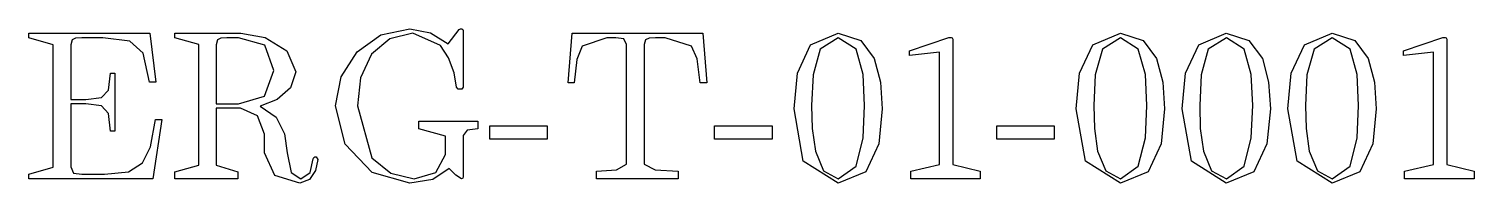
# Model space of a CAD drawing. Extents: x 196.1 to 218.3, y -1 to 1.4.
import ezdxf

# ---------------------------------------------------------------- set-up
doc = ezdxf.new("R2010")
doc.units = 0
doc.layers.get('0').update_dxf_attribs({"linetype": 'continuous'})

# ---------------------------------------------------------------- blocks, each defined once
blk = doc.blocks.new('EXTRUDE003')
at = {"color": 0}
for p, q in [((196.102, 1.272), (196.102, 1.34)), ((196.102, 1.34), (197.964, 1.34)), ((197.964, 1.34), (198.055, 0.589)), ((198.347, 1.272), (198.347, 1.34)), ((198.347, 1.34), (199.361, 1.34)), ((202.552, 1.177), (202.722, 1.4)), ((202.742, 1.408), (202.764, 1.408)), ((202.787, 1.381), (202.787, 0.509)), ((204.399, 0.579), (204.461, 1.34)), ((204.461, 1.34), (206.471, 1.34)), ((206.471, 1.34), (206.533, 0.579)), ((196.475, -0.723), (196.475, 1.163)), ((196.747, 1.163), (196.747, 0.322)), ((197.238, 1.272), (196.914, 1.272)), ((198.715, -0.689), (198.715, 1.165)), ((198.986, 1.162), (198.986, 0.254)), ((199.327, 1.272), (199.148, 1.272)), ((205.134, 1.272), (204.998, 1.272)), ((205.298, -0.676), (205.298, 1.166)), ((205.569, 1.166), (205.569, -0.676)), ((205.892, 1.272), (205.745, 1.272)), ((210.258, 1.277), (210.295, 1.277)), ((210.32, 1.248), (210.32, -0.682)), ((217.859, 1.277), (217.896, 1.277)), ((217.922, 1.248), (217.922, -0.682)), ((209.653, 1), (209.653, 1.068)), ((210.117, -0.679), (210.117, 1.048)), ((217.255, 1), (217.255, 1.068)), ((217.718, -0.679), (217.718, 1.048)), ((197.357, 0.724), (197.425, 0.724)), ((197.425, 0.724), (197.425, -0.166)), ((198.055, 0.589), (197.96, 0.589)), ((202.764, 0.481), (202.709, 0.481)), ((204.492, 0.579), (204.399, 0.579)), ((206.533, 0.579), (206.432, 0.579)), ((196.747, 0.322), (196.979, 0.322)), ((196.979, 0.254), (196.747, 0.254)), ((196.747, 0.254), (196.747, -0.718)), ((198.986, 0.254), (199.327, 0.254)), ((198.146, 0.01), (198.008, -0.9)), ((198.051, 0.01), (198.146, 0.01)), ((199.357, 0.186), (198.986, 0.186)), ((198.986, 0.186), (198.986, -0.69)), ((197.425, -0.166), (197.357, -0.166)), ((199.726, -0.504), (199.726, -0.212)), ((200.033, -0.21), (200.076, -0.504)), ((202.102, -0.134), (202.102, -0.015)), ((202.102, -0.015), (203.012, -0.015)), ((203.012, -0.015), (203.012, -0.134)), ((203.194, -0.289), (203.194, -0.086)), ((203.194, -0.086), (204.076, -0.086)), ((204.076, -0.086), (204.076, -0.289)), ((206.655, -0.289), (206.655, -0.086)), ((206.655, -0.086), (207.538, -0.086)), ((207.538, -0.086), (207.538, -0.289)), ((210.999, -0.289), (210.999, -0.086)), ((210.999, -0.086), (211.881, -0.086)), ((211.881, -0.086), (211.881, -0.289)), ((202.515, -0.529), (202.515, -0.243)), ((202.787, -0.236), (202.787, -0.871)), ((204.076, -0.289), (203.194, -0.289)), ((207.538, -0.289), (206.655, -0.289)), ((211.881, -0.289), (210.999, -0.289)), ((200.503, -0.563), (200.524, -0.563)), ((196.102, -0.9), (196.102, -0.832)), ((196.914, -0.832), (197.263, -0.832)), ((198.347, -0.9), (198.347, -0.796)), ((199.315, -0.796), (199.315, -0.9)), ((204.836, -0.9), (204.836, -0.782)), ((206.094, -0.782), (206.094, -0.9)), ((209.672, -0.9), (209.672, -0.784)), ((210.741, -0.785), (210.741, -0.9)), ((217.274, -0.9), (217.274, -0.784)), ((218.343, -0.785), (218.343, -0.9)), ((198.008, -0.9), (196.102, -0.9)), ((199.315, -0.9), (198.347, -0.9)), ((206.094, -0.9), (204.836, -0.9)), ((210.741, -0.9), (209.672, -0.9)), ((218.343, -0.9), (217.274, -0.9))]:
    blk.add_line(p, q, dxfattribs=at)
for points in [[(199.361, 1.34), (199.74, 1.273)], [(201.519, 1.314), (201.963, 1.408)], [(202.008, 1.34), (201.655, 1.255)], [(201.963, 1.408), (202.283, 1.347)], [(202.435, 1.153), (202.008, 1.34)], [(202.283, 1.347), (202.552, 1.177)], [(202.722, 1.4), (202.742, 1.408)], [(202.764, 1.408), (202.779, 1.399)], [(202.779, 1.399), (202.787, 1.381)], [(208.131, 1.16), (208.557, 1.34)], [(208.557, 1.34), (208.905, 1.231)], [(212.475, 1.16), (212.9, 1.34)], [(212.9, 1.34), (213.248, 1.231)], [(214.104, 1.16), (214.529, 1.34)], [(214.529, 1.34), (214.877, 1.231)], [(215.733, 1.16), (216.158, 1.34)], [(216.158, 1.34), (216.506, 1.231)], [(196.475, 1.163), (196.102, 1.272)], [(196.767, 1.237), (196.747, 1.163)], [(196.821, 1.266), (196.767, 1.237)], [(196.914, 1.272), (196.821, 1.266)], [(197.657, 1.22), (197.238, 1.272)], [(197.861, 1.031), (197.657, 1.22)], [(198.715, 1.165), (198.347, 1.272)], [(199.006, 1.237), (198.986, 1.162)], [(199.058, 1.266), (199.006, 1.237)], [(199.148, 1.272), (199.058, 1.266)], [(199.732, 1.156), (199.327, 1.272)], [(199.869, 0.765), (199.732, 1.156)], [(199.74, 1.273), (200.073, 1.07)], [(201.152, 1.054), (201.519, 1.314)], [(201.655, 1.255), (201.373, 1.02)], [(202.558, 0.961), (202.435, 1.153)], [(204.618, 1.142), (204.534, 0.936)], [(204.998, 1.272), (204.618, 1.142)], [(205.259, 1.255), (205.134, 1.272)], [(205.298, 1.166), (205.259, 1.255)], [(205.592, 1.238), (205.569, 1.166)], [(205.648, 1.266), (205.592, 1.238)], [(205.745, 1.272), (205.648, 1.266)], [(206.298, 1.142), (205.892, 1.272)], [(206.387, 0.944), (206.298, 1.142)], [(207.928, 0.724), (208.131, 1.16)], [(208.558, 1.272), (208.28, 1.095)], [(208.831, 1.096), (208.558, 1.272)], [(208.905, 1.231), (209.111, 0.952)], [(209.653, 1.068), (210.258, 1.277)], [(210.295, 1.277), (210.312, 1.268)], [(210.312, 1.268), (210.32, 1.248)], [(212.271, 0.724), (212.475, 1.16)], [(212.901, 1.272), (212.624, 1.095)], [(213.175, 1.096), (212.901, 1.272)], [(213.248, 1.231), (213.455, 0.952)], [(213.9, 0.724), (214.104, 1.16)], [(214.53, 1.272), (214.252, 1.095)], [(214.804, 1.096), (214.53, 1.272)], [(214.877, 1.231), (215.084, 0.952)], [(215.529, 0.724), (215.733, 1.16)], [(216.159, 1.272), (215.881, 1.095)], [(216.433, 1.096), (216.159, 1.272)], [(216.506, 1.231), (216.713, 0.952)], [(217.255, 1.068), (217.859, 1.277)], [(217.896, 1.277), (217.913, 1.268)], [(217.913, 1.268), (217.922, 1.248)], [(197.96, 0.589), (197.861, 1.031)], [(200.073, 1.07), (200.208, 0.746)], [(200.907, 0.671), (201.152, 1.054)], [(201.373, 1.02), (201.205, 0.656)], [(202.646, 0.73), (202.558, 0.961)], [(204.534, 0.936), (204.492, 0.579)], [(206.432, 0.579), (206.387, 0.944)], [(208.28, 1.095), (208.169, 0.702)], [(208.942, 0.703), (208.831, 1.096)], [(209.111, 0.952), (209.208, 0.585)], [(210.117, 1.048), (209.653, 1)], [(212.624, 1.095), (212.512, 0.702)], [(213.285, 0.703), (213.175, 1.096)], [(213.455, 0.952), (213.551, 0.585)], [(214.252, 1.095), (214.141, 0.702)], [(214.914, 0.703), (214.804, 1.096)], [(215.084, 0.952), (215.18, 0.585)], [(215.881, 1.095), (215.77, 0.702)], [(216.543, 0.703), (216.433, 1.096)], [(216.713, 0.952), (216.809, 0.585)], [(217.718, 1.048), (217.255, 1)], [(197.327, 0.464), (197.357, 0.724)], [(199.73, 0.369), (199.869, 0.765)], [(200.208, 0.746), (200.127, 0.5)], [(200.819, 0.221), (200.907, 0.671)], [(202.681, 0.51), (202.646, 0.73)], [(207.877, 0.175), (207.928, 0.724)], [(208.169, 0.702), (208.148, 0.23)], [(208.963, 0.23), (208.942, 0.703)], [(212.221, 0.175), (212.271, 0.724)], [(212.512, 0.702), (212.492, 0.23)], [(213.306, 0.23), (213.285, 0.703)], [(213.849, 0.175), (213.9, 0.724)], [(214.141, 0.702), (214.121, 0.23)], [(214.935, 0.23), (214.914, 0.703)], [(215.478, 0.175), (215.529, 0.724)], [(215.77, 0.702), (215.75, 0.23)], [(216.564, 0.23), (216.543, 0.703)], [(197.217, 0.351), (197.327, 0.464)], [(200.127, 0.5), (199.92, 0.32)], [(201.205, 0.656), (201.158, 0.221)], [(202.709, 0.481), (202.681, 0.51)], [(202.787, 0.509), (202.764, 0.481)], [(209.208, 0.585), (209.234, 0.175)], [(213.551, 0.585), (213.578, 0.175)], [(215.18, 0.585), (215.207, 0.175)], [(216.809, 0.585), (216.836, 0.175)], [(196.979, 0.322), (197.217, 0.351)], [(197.217, 0.223), (196.979, 0.254)], [(197.327, 0.104), (197.217, 0.223)], [(199.327, 0.254), (199.73, 0.369)], [(199.92, 0.32), (199.663, 0.215)], [(208.148, 0.23), (208.157, -0.129)], [(208.942, -0.273), (208.963, 0.23)], [(212.492, 0.23), (212.501, -0.129)], [(213.285, -0.273), (213.306, 0.23)], [(214.121, 0.23), (214.129, -0.129)], [(214.914, -0.273), (214.935, 0.23)], [(215.75, 0.23), (215.758, -0.129)], [(216.543, -0.273), (216.564, 0.23)], [(197.357, -0.166), (197.327, 0.104)], [(197.971, -0.41), (198.051, 0.01)], [(199.619, 0.068), (199.357, 0.186)], [(199.726, -0.212), (199.619, 0.068)], [(199.663, 0.215), (199.907, 0.049)], [(199.907, 0.049), (200.033, -0.21)], [(200.97, -0.368), (200.819, 0.221)], [(201.158, 0.221), (201.38, -0.581)], [(208.019, -0.63), (207.877, 0.175)], [(209.234, 0.175), (209.182, -0.364)], [(212.363, -0.63), (212.221, 0.175)], [(213.578, 0.175), (213.526, -0.364)], [(213.992, -0.63), (213.849, 0.175)], [(215.207, 0.175), (215.155, -0.364)], [(215.62, -0.63), (215.478, 0.175)], [(216.836, 0.175), (216.784, -0.364)], [(202.515, -0.243), (202.102, -0.134)], [(202.847, -0.152), (202.787, -0.236)], [(203.012, -0.134), (202.847, -0.152)], [(208.157, -0.129), (208.205, -0.476)], [(212.501, -0.129), (212.548, -0.476)], [(214.129, -0.129), (214.177, -0.476)], [(215.758, -0.129), (215.806, -0.476)], [(197.85, -0.656), (197.971, -0.41)], [(201.383, -0.805), (200.97, -0.368)], [(208.831, -0.705), (208.942, -0.273)], [(209.182, -0.364), (208.982, -0.792)], [(213.175, -0.705), (213.285, -0.273)], [(213.526, -0.364), (213.326, -0.792)], [(214.804, -0.705), (214.914, -0.273)], [(215.155, -0.364), (214.954, -0.792)], [(216.433, -0.705), (216.543, -0.273)], [(216.784, -0.364), (216.583, -0.792)], [(197.632, -0.792), (197.85, -0.656)], [(199.887, -0.85), (199.726, -0.504)], [(200.076, -0.504), (200.14, -0.802)], [(200.432, -0.803), (200.479, -0.592)], [(200.479, -0.592), (200.487, -0.572)], [(200.487, -0.572), (200.503, -0.563)], [(200.547, -0.605), (200.513, -0.776)], [(200.524, -0.563), (200.547, -0.605)], [(201.38, -0.581), (201.671, -0.815)], [(202.365, -0.803), (202.515, -0.529)], [(208.557, -0.968), (208.019, -0.63)], [(208.205, -0.476), (208.33, -0.778)], [(212.9, -0.968), (212.363, -0.63)], [(212.548, -0.476), (212.673, -0.778)], [(214.529, -0.968), (213.992, -0.63)], [(214.177, -0.476), (214.302, -0.778)], [(216.158, -0.968), (215.62, -0.63)], [(215.806, -0.476), (215.931, -0.778)], [(196.102, -0.832), (196.475, -0.723)], [(196.747, -0.718), (196.787, -0.814)], [(196.787, -0.814), (196.914, -0.832)], [(197.263, -0.832), (197.632, -0.792)], [(198.347, -0.796), (198.715, -0.689)], [(198.986, -0.69), (199.315, -0.796)], [(200.27, -0.968), (199.887, -0.85)], [(200.14, -0.802), (200.287, -0.9)], [(200.287, -0.9), (200.432, -0.803)], [(200.513, -0.776), (200.418, -0.913)], [(201.962, -0.968), (201.383, -0.805)], [(201.671, -0.815), (202.031, -0.9)], [(202.031, -0.9), (202.365, -0.803)], [(202.569, -0.744), (202.319, -0.913)], [(202.67, -0.844), (202.569, -0.744)], [(202.761, -0.9), (202.67, -0.844)], [(202.787, -0.871), (202.778, -0.892)], [(204.836, -0.782), (205.146, -0.763)], [(205.146, -0.763), (205.298, -0.676)], [(205.569, -0.676), (205.741, -0.763)], [(205.741, -0.763), (206.094, -0.782)], [(208.33, -0.778), (208.558, -0.9)], [(208.982, -0.792), (208.557, -0.968)], [(208.558, -0.9), (208.831, -0.705)], [(209.672, -0.784), (210.117, -0.679)], [(210.32, -0.682), (210.741, -0.785)], [(212.673, -0.778), (212.901, -0.9)], [(213.326, -0.792), (212.9, -0.968)], [(212.901, -0.9), (213.175, -0.705)], [(214.302, -0.778), (214.53, -0.9)], [(214.954, -0.792), (214.529, -0.968)], [(214.53, -0.9), (214.804, -0.705)], [(215.931, -0.778), (216.159, -0.9)], [(216.583, -0.792), (216.158, -0.968)], [(216.159, -0.9), (216.433, -0.705)], [(217.274, -0.784), (217.718, -0.679)], [(217.922, -0.682), (218.343, -0.785)], [(200.418, -0.913), (200.27, -0.968)], [(202.319, -0.913), (201.962, -0.968)], [(202.778, -0.892), (202.761, -0.9)]]:
    blk.add_lwpolyline(points, dxfattribs=at)

msp = doc.modelspace()

# ---------------------------------------------------------------- block references
at = {"color": 0}
msp.add_blockref('EXTRUDE003', (0, 0), dxfattribs=at)

doc.saveas('drawing.dxf')
